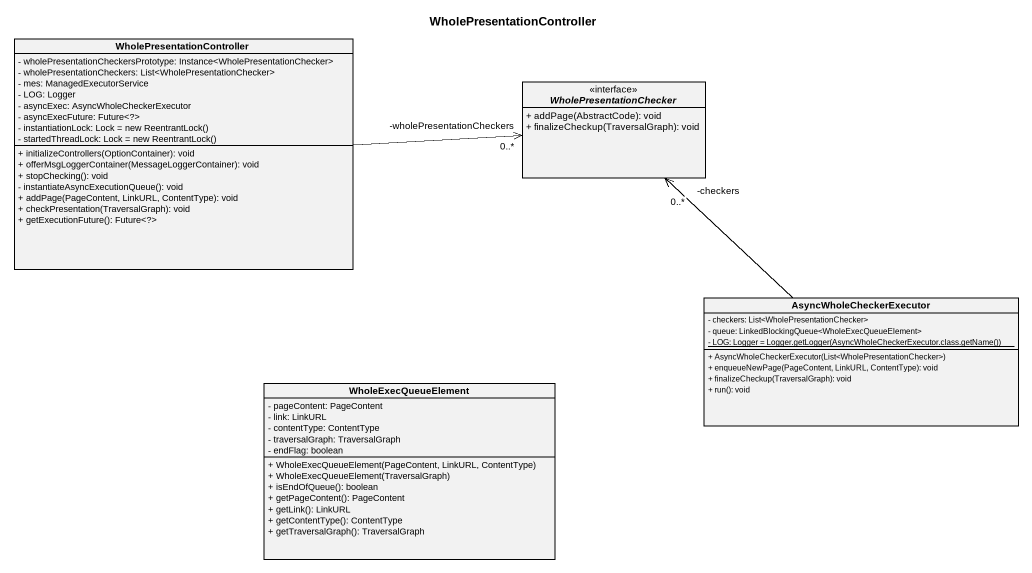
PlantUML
@startuml
title WholePresentationController
hide circle
hide empty members
skinparam classAttributeIconSize 0
class WholePresentationController {
  - wholePresentationCheckersPrototype: Instance<WholePresentationChecker>
  - wholePresentationCheckers: List<WholePresentationChecker>
  - mes: ManagedExecutorService
  - LOG: Logger
  - asyncExec: AsyncWholeCheckerExecutor
  - asyncExecFuture: Future<?>
  {field} - instantiationLock: Lock = new ReentrantLock()
  {field} - startedThreadLock: Lock = new ReentrantLock()
  + initializeControllers(OptionContainer): void
  + offerMsgLoggerContainer(MessageLoggerContainer): void
  + stopChecking(): void
  - instantiateAsyncExecutionQueue(): void
  + addPage(PageContent, LinkURL, ContentType): void
  + checkPresentation(TraversalGraph): void
  + getExecutionFuture(): Future<?>
}
interface WholePresentationChecker <<interface>> {
  + addPage(AbstractCode): void
  + finalizeCheckup(TraversalGraph): void
}
class AsyncWholeCheckerExecutor {
  - checkers: List<WholePresentationChecker>
  - queue: LinkedBlockingQueue<WholeExecQueueElement>
  {static} {field} - LOG: Logger = Logger.getLogger(AsyncWholeCheckerExecutor.class.getName())
  + AsyncWholeCheckerExecutor(List<WholePresentationChecker>)
  + enqueueNewPage(PageContent, LinkURL, ContentType): void
  + finalizeCheckup(TraversalGraph): void
  + run(): void
}
class WholeExecQueueElement {
  - pageContent: PageContent
  - link: LinkURL
  - contentType: ContentType
  - traversalGraph: TraversalGraph
  - endFlag: boolean
  + WholeExecQueueElement(PageContent, LinkURL, ContentType)
  + WholeExecQueueElement(TraversalGraph)
  + isEndOfQueue(): boolean
  + getPageContent(): PageContent
  + getLink(): LinkURL
  + getContentType(): ContentType
  + getTraversalGraph(): TraversalGraph
}
WholePresentationController -right-> "-wholePresentationCheckers\n0..*" WholePresentationChecker
AsyncWholeCheckerExecutor -up-> "-checkers\n0..*" WholePresentationChecker
@enduml
